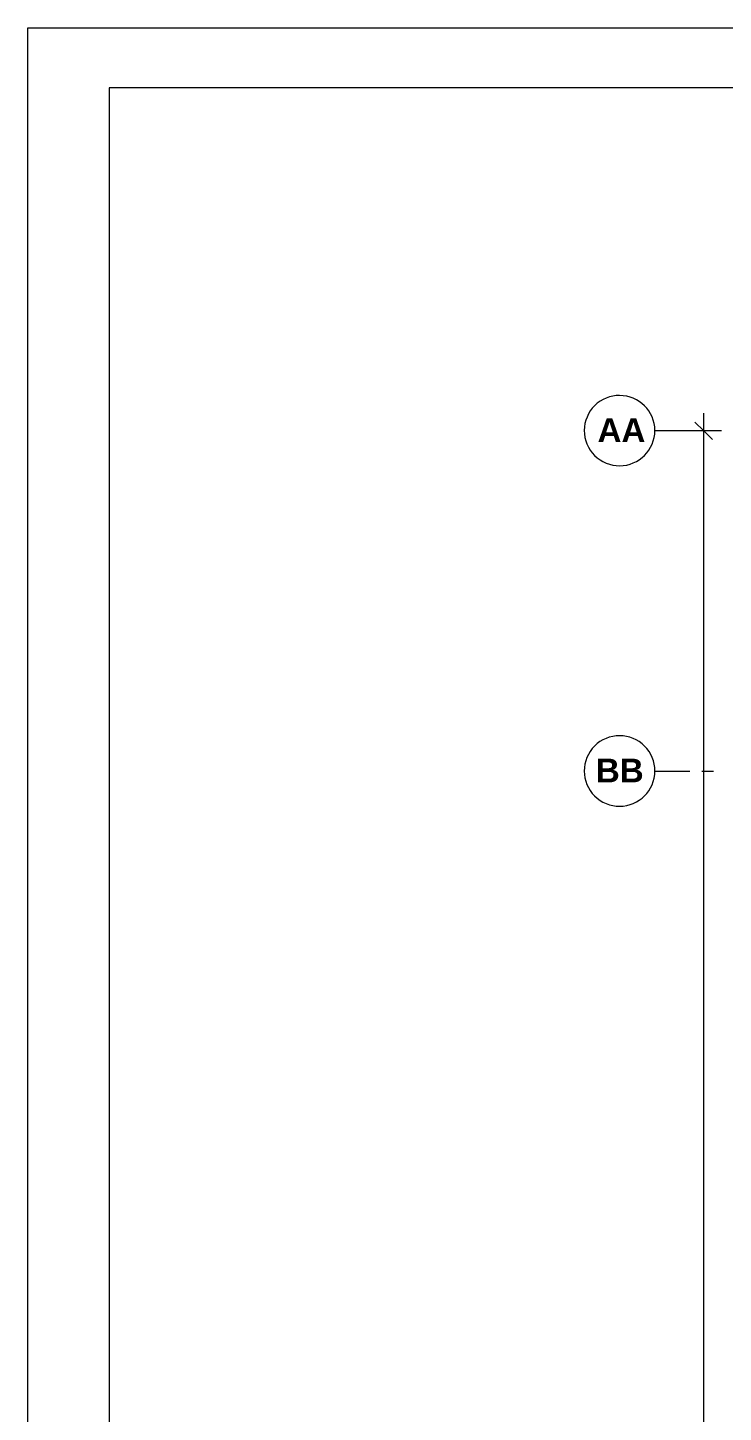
# Model space of a CAD drawing. Header units: metres. Extents: x 29 to 268, y -7 to 151.
# Drawn here: x 29.24 to 38.63, y 34.55 to 53.26 of the extents above; entities that cross this region are included whole.
import ezdxf

# ---------------------------------------------------------------- set-up
doc = ezdxf.new("R2010")
doc.units = ezdxf.units.M
doc.layers.add('HVAC - Ductos', color=5, linetype='Continuous', lineweight=50)
doc.layers.add('PDF2_Geometry', color=7, linetype='Continuous', true_color=0xaaaaaa)
doc.layers.add('PDF2_Text', color=7, linetype='Continuous')
doc.layers.add('pie de plano', color=7, linetype='Continuous')
doc.styles.add('PDF Helvetica Bold', font='')
doc.styles.get('PDF Helvetica Bold').set_extended_font_data('Helvetica', bold=True)

msp = doc.modelspace()

# ---------------------------------------------------------------- linework, layer by layer
at = {"layer": 'HVAC - Ductos', "color": 252, "lineweight": 0, "true_color": 0x939598}
for points in [[(38.249, 47.928), (38.369, 47.809), (38.488, 47.69)], [(38.369, 10.771), (38.369, 48.048)], [(38.607, 47.809), (38.369, 47.809), (38.13, 47.809)]]:
    msp.add_lwpolyline(points, dxfattribs=at)
at = {"layer": 'PDF2_Geometry', "lineweight": 0}
for points in [[(37.232, 48.286, 0.41665), (36.755, 47.814, 0.41469), (37.232, 47.337, 0.411075), (37.709, 47.814, 0.41303)], [(37.232, 43.689, 0.418242), (36.755, 43.212, 0.414666), (37.232, 42.736, 0.41105), (37.709, 43.212, 0.414636)]]:
    msp.add_lwpolyline(points, format="xyb", close=True, dxfattribs=at)
for points in [[(38.181, 47.809), (37.709, 47.809)], [(38.501, 47.809), (38.341, 47.809)], [(38.181, 43.208), (37.709, 43.208)], [(38.501, 43.208), (38.341, 43.208)]]:
    msp.add_lwpolyline(points, dxfattribs=at)
at = {"layer": 'pie de plano', "lineweight": 0}
msp.add_lwpolyline([(119.243, 53.256), (119.243, -6.745), (29.238, -6.745), (29.238, 53.256)], close=True, dxfattribs=at)
msp.add_lwpolyline([(118.765, 52.445), (30.338, 52.445), (30.338, -6.08), (118.765, -6.08)], dxfattribs=at)

# ---------------------------------------------------------------- texts
at = {"layer": 'PDF2_Text', "color": 253, "lineweight": 0, "true_color": 0xaaaaaa, "char_height": 0.3202, "attachment_point": 4, "style": 'PDF Helvetica Bold'}
for s, insert in [('AA', (36.934, 47.817)), ('BB', (36.911, 43.219))]:
    msp.add_mtext(s, dxfattribs=dict(at, insert=insert))

doc.saveas('drawing.dxf')
